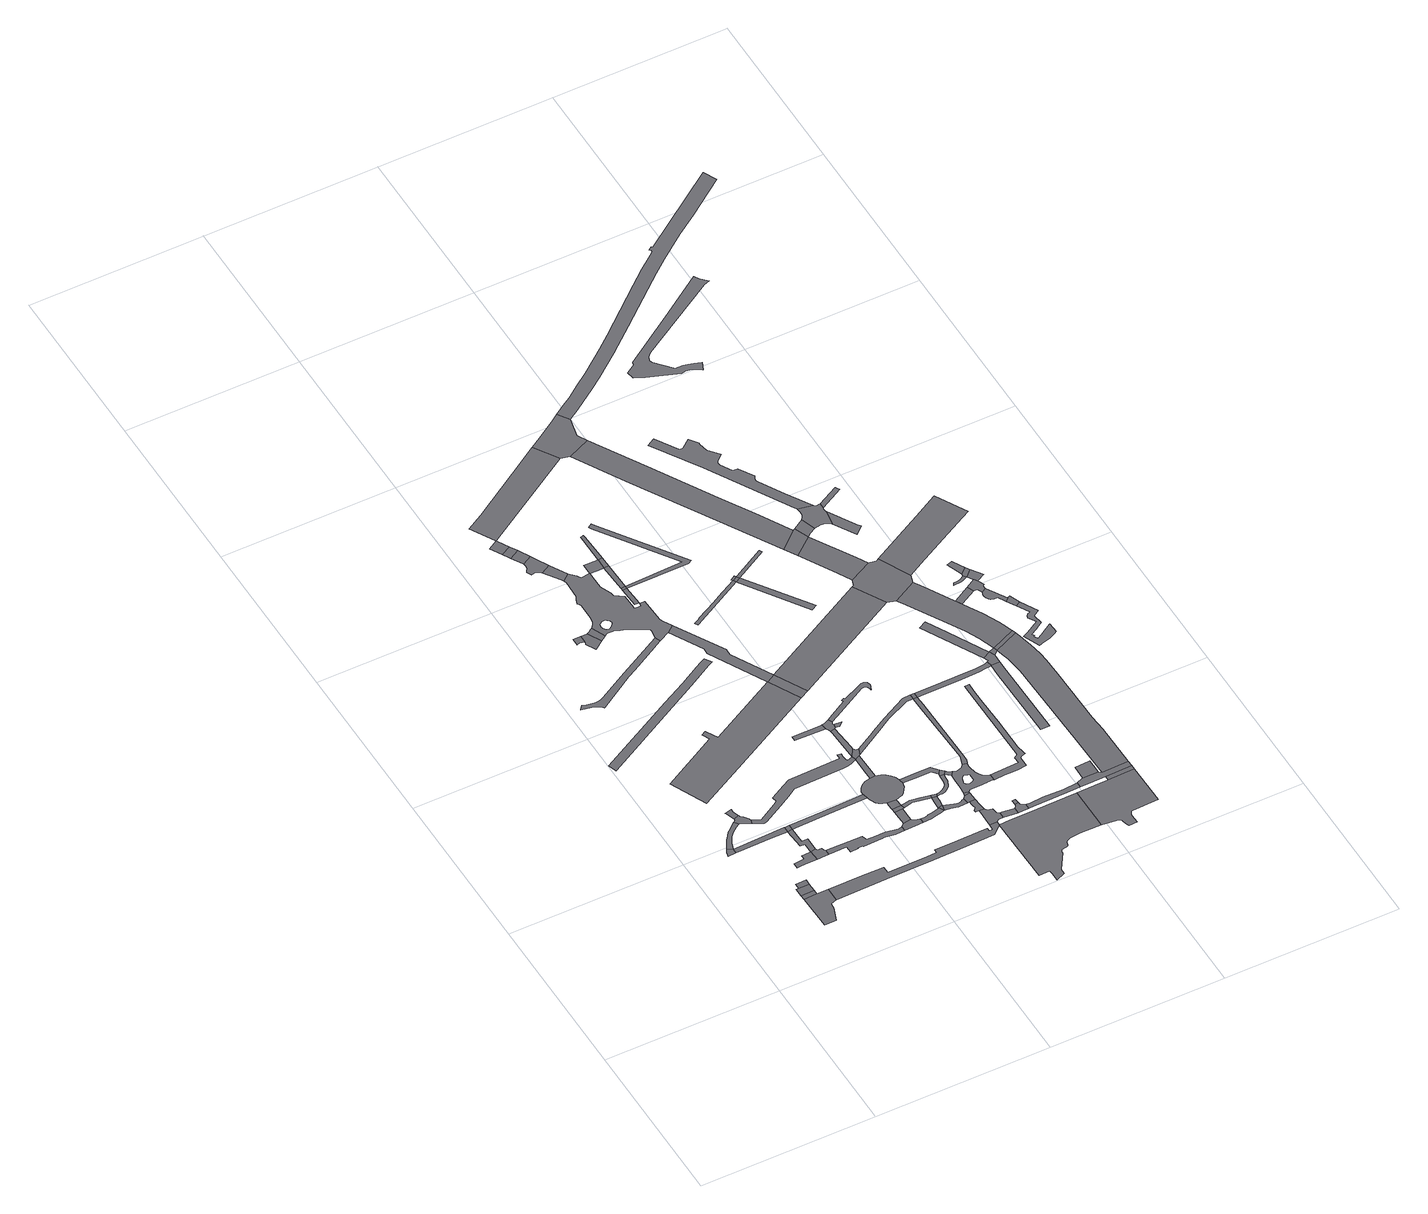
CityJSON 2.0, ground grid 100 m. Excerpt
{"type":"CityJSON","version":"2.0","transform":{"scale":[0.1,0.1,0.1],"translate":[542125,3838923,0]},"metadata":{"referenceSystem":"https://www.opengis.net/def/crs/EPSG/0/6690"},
"CityObjects":{
"road1":{"type":"Road","geometry":[{"type":"MultiSurface","lod":"1","boundaries":[[[0,1,2,3,4]]]}]},
"road2":{"type":"Road","geometry":[{"type":"MultiSurface","lod":"1","boundaries":[[[5,6,7,8,9,10,11,12]]]}]},
"road3":{"type":"Road","attributes":{"RoadStructureAttribute.sectionType":"1"},"geometry":[{"type":"MultiSurface","lod":"1","boundaries":[[[13,14,6,5]]]}]},
"road4":{"type":"Road","geometry":[{"type":"MultiSurface","lod":"1","boundaries":[[[15,16,14,13,17]]]}]},
"road5":{"type":"Road","attributes":{"RoadStructureAttribute.sectionType":"1"},"geometry":[{"type":"MultiSurface","lod":"1","boundaries":[[[18,19,20,21,22,23,0,4,24,25,26,27,28,29]]]}]},
"road6":{"type":"Road","geometry":[{"type":"MultiSurface","lod":"1","boundaries":[[[30,31,15,17]]]}]},
"road7":{"type":"Road","attributes":{"RoadStructureAttribute.sectionType":"1"},"geometry":[{"type":"MultiSurface","lod":"1","boundaries":[[[32,4,3,33,34]]]}]},
"road8":{"type":"Road","geometry":[{"type":"MultiSurface","lod":"1","boundaries":[[[35,36,37,38,39,40,41]]]}]},
"road9":{"type":"Road","geometry":[{"type":"MultiSurface","lod":"1","boundaries":[[[42,43,44,41,40,45,18,29,46,47]]]}]},
"road10":{"type":"Road","geometry":[{"type":"MultiSurface","lod":"1","boundaries":[[[48,49,50,51,52,53,54,55,56]]]}]},
"road11":{"type":"Road","attributes":{"RoadStructureAttribute.sectionType":"1"},"geometry":[{"type":"MultiSurface","lod":"1","boundaries":[[[57,58,59,60,34,61,62,48,63]]]}]},
"road12":{"type":"Road","geometry":[{"type":"MultiSurface","lod":"1","boundaries":[[[64,65,66,63,48,56,67,68]]]}]},
"road13":{"type":"Road","geometry":[{"type":"MultiSurface","lod":"1","boundaries":[[[69,70,32,34,60]]]}]},
"road14":{"type":"Road","attributes":{"RoadStructureAttribute.sectionType":"1"},"geometry":[{"type":"MultiSurface","lod":"1","boundaries":[[[71,72,73,74,75,76,77,78,79,80,81]]]}]},
"road15":{"type":"Road","geometry":[{"type":"MultiSurface","lod":"1","boundaries":[[[82,83,84,85,86,87,88,89,90,91,92,93,94,95,96,97,98,99,100,101,102,103,104]]]}]},
"road16":{"type":"Road","geometry":[{"type":"MultiSurface","lod":"1","boundaries":[[[105,106,107,108,109,110,111,112]]]}]},
"road17":{"type":"Road","attributes":{"RoadStructureAttribute.sectionType":"1"},"geometry":[{"type":"MultiSurface","lod":"1","boundaries":[[[113,114,115,116,117,118,119,68,67,120,121,122,123,124,125,126,127,128,129,130,131,132]]]}]},
"road18":{"type":"Road","attributes":{"RoadStructureAttribute.sectionType":"1"},"geometry":[{"type":"MultiSurface","lod":"1","boundaries":[[[133,134,135,69,60,136,137,138]]]}]},
"road19":{"type":"Road","geometry":[{"type":"MultiSurface","lod":"1","boundaries":[[[139,140,112,111,141,142,143,144]]]}]},
"road20":{"type":"Road","attributes":{"RoadStructureAttribute.sectionType":"1"},"geometry":[{"type":"MultiSurface","lod":"1","boundaries":[[[145,146,147,148,149,150,151,152,153,154,155,156,157,158,47,46,159,160,161,162,163,164,165,166,167,168,169]]]}]},
"road21":{"type":"Road","attributes":{"RoadStructureAttribute.sectionType":"1"},"geometry":[{"type":"MultiSurface","lod":"1","boundaries":[[[170,171,172,173,174,175,176,177,178,179]]]}]},
"road22":{"type":"Road","geometry":[{"type":"MultiSurface","lod":"1","boundaries":[[[180,181,182,139,144,183,184]]]}]},
"road23":{"type":"Road","attributes":{"RoadStructureAttribute.sectionType":"1"},"geometry":[{"type":"MultiSurface","lod":"1","boundaries":[[[185,186,187,188,189,190,191,192,193,194,195,12,11,196,197,198,199,200,201,202,203]]]}]},
"road24":{"type":"Road","attributes":{"RoadStructureAttribute.sectionType":"1"},"geometry":[{"type":"MultiSurface","lod":"1","boundaries":[[[204,205,206,207]]]}]},
"road25":{"type":"Road","geometry":[{"type":"MultiSurface","lod":"1","boundaries":[[[207,206,208,209]]]}]},
"road26":{"type":"Road","attributes":{"RoadStructureAttribute.sectionType":"1"},"geometry":[{"type":"MultiSurface","lod":"1","boundaries":[[[209,208,210,211]]]}]},
"road27":{"type":"Road","geometry":[{"type":"MultiSurface","lod":"1","boundaries":[[[212,211,210,213,214,215,216,217,218,219,220,221,222,223]]]}]},
"road28":{"type":"Road","attributes":{"RoadStructureAttribute.sectionType":"1"},"geometry":[{"type":"MultiSurface","lod":"1","boundaries":[[[223,222,224,225,226]]]}]},
"road29":{"type":"Road","geometry":[{"type":"MultiSurface","lod":"1","boundaries":[[[227,228,229,132,131,230,231,232]]]}]},
"road30":{"type":"Road","attributes":{"RoadStructureAttribute.sectionType":"1"},"geometry":[{"type":"MultiSurface","lod":"1","boundaries":[[[233,234,235,236,229,228]]]}]},
"road31":{"type":"Road","geometry":[{"type":"MultiSurface","lod":"1","boundaries":[[[237,238,235,234,239]]]}]},
"road32":{"type":"Road","attributes":{"RoadStructureAttribute.sectionType":"1"},"geometry":[{"type":"MultiSurface","lod":"1","boundaries":[[[240,241,238,237,242,243]]]}]},
"road33":{"type":"Road","geometry":[{"type":"MultiSurface","lod":"1","boundaries":[[[244,245,246,247,248,249,250,251,252,253,226,225,254,255,256,257,258,259,260,261,262,263,264,265,266,180,184,267,268,269,270,271,272,273,274,275,276,82,104,277,278,279,280,281,282,283,284,285],[286,287,288,289,290,291,292,293,294,295,296,297,298,299,300,301,302]]]}]},
"road34":{"type":"Road","geometry":[{"type":"MultiSurface","lod":"1","boundaries":[[[303,304,305,306,307,308,309,310,311,312,313,133,138,314,315,316,317,240,243,318,319,320,321,322,323,324]]]}]},
"road35":{"type":"Road","geometry":[{"type":"MultiSurface","lod":"1","boundaries":[[[325,326,327,328,329]]]}]},
"road36":{"type":"Road","attributes":{"RoadStructureAttribute.sectionType":"1"},"geometry":[{"type":"MultiSurface","lod":"1","boundaries":[[[330,331,168,332,308,307]]]}]},
"road37":{"type":"Road","attributes":{"RoadStructureAttribute.sectionType":"1"},"geometry":[{"type":"MultiSurface","lod":"1","boundaries":[[[333,334,335,336,337,338,232,231,339,340,341,342,343]]]}]},
"road38":{"type":"Road","geometry":[{"type":"MultiSurface","lod":"1","boundaries":[[[344,345,237,239,346,347,348,349,350]]]}]},
"road39":{"type":"Road","geometry":[{"type":"MultiSurface","lod":"1","boundaries":[[[351,352,353,354]]]}]},
"road40":{"type":"Road","geometry":[{"type":"MultiSurface","lod":"1","boundaries":[[[355,356,169,168,331,357,358]]]}]},
"road41":{"type":"Road","geometry":[{"type":"MultiSurface","lod":"1","boundaries":[[[359,360,354,353]]]}]},
"road42":{"type":"Road","geometry":[{"type":"MultiSurface","lod":"1","boundaries":[[[361,362,250,363,364]]]}]},
"road43":{"type":"Road","geometry":[{"type":"MultiSurface","lod":"1","boundaries":[[[365,366,367,368,369,169,356]]]}]},
"road44":{"type":"Road","attributes":{"RoadStructureAttribute.sectionType":"1"},"geometry":[{"type":"MultiSurface","lod":"1","boundaries":[[[370,371,278,277,372,373,170,374]]]}]},
"road45":{"type":"Road","geometry":[{"type":"MultiSurface","lod":"1","boundaries":[[[375,364,360,359]]]}]},
"road46":{"type":"Road","geometry":[{"type":"MultiSurface","lod":"1","boundaries":[[[376,377,333,343]]]}]},
"road47":{"type":"Road","geometry":[{"type":"MultiSurface","lod":"1","boundaries":[[[378,379,380,381,329,328,382,367,366,383,384,385,386]]]}]},
"road48":{"type":"Road","geometry":[{"type":"MultiSurface","lod":"1","boundaries":[[[349,387,377,376,388,389]]]}]},
"road49":{"type":"Road","geometry":[{"type":"MultiSurface","lod":"1","boundaries":[[[390,361,364,375]]]}]},
"road50":{"type":"Road","geometry":[{"type":"MultiSurface","lod":"1","boundaries":[[[350,349,389,391]]]}]},
"road51":{"type":"Road","geometry":[{"type":"MultiSurface","lod":"1","boundaries":[[[392,393,394,384,383]]]}]},
"road52":{"type":"Road","attributes":{"RoadStructureAttribute.sectionType":"1"},"geometry":[{"type":"MultiSurface","lod":"1","boundaries":[[[395,396,397,398,204,399,400,401]]]}]},
"road53":{"type":"Road","attributes":{"RoadStructureAttribute.sectionType":"1"},"geometry":[{"type":"MultiSurface","lod":"1","boundaries":[[[402,403,404,405,406,376,343,407,408,409,410,411,412]]]}]},
"road54":{"type":"Road","geometry":[{"type":"MultiSurface","lod":"1","boundaries":[[[374,170,179,413]]]}]},
"road55":{"type":"Road","geometry":[{"type":"MultiSurface","lod":"1","boundaries":[[[414,415,416,417,361,390]]]}]},
"road56":{"type":"Road","attributes":{"RoadStructureAttribute.sectionType":"1"},"geometry":[{"type":"MultiSurface","lod":"1","boundaries":[[[418,419,324,323,420,421,422,423]]]}]},
"road57":{"type":"Road","geometry":[{"type":"MultiSurface","lod":"1","boundaries":[[[424,425,426,427,428,429,430,431,391,389,432,433,434,435,436,437,438,439,440,441]]]}]},
"road58":{"type":"Road","attributes":{"RoadStructureAttribute.sectionType":"1"},"geometry":[{"type":"MultiSurface","lod":"1","boundaries":[[[442,443,444,445,446,447,448,449,450,451,452,453]]]}]},
"road59":{"type":"Road","geometry":[{"type":"MultiSurface","lod":"1","boundaries":[[[452,203,202,454,455,456,457,458,459,460,453]]]}]},
"road60":{"type":"Road","geometry":[{"type":"MultiSurface","lod":"1","boundaries":[[[461,462,412,411,444,443]]]}]},
"road61":{"type":"Road","geometry":[{"type":"MultiSurface","lod":"1","boundaries":[[[463,462,461,464]]]}]},
"road62":{"type":"Road","geometry":[{"type":"MultiSurface","lod":"1","boundaries":[[[423,422,424,441,465]]]}]},
"road63":{"type":"Road","geometry":[{"type":"MultiSurface","lod":"1","boundaries":[[[466,465,441,467,468]]]}]},
"road64":{"type":"Road","geometry":[{"type":"MultiSurface","lod":"1","boundaries":[[[469,470,471,472,473,474,475,476,477,478,479,480,481,482,483,484,378,386]]]}]},
"road65":{"type":"Road","attributes":{"RoadStructureAttribute.sectionType":"1"},"geometry":[{"type":"MultiSurface","lod":"1","boundaries":[[[485,486,487,457,456,488,489,490]]]}]},
"road66":{"type":"Road","attributes":{"RoadStructureAttribute.sectionType":"1"},"geometry":[{"type":"MultiSurface","lod":"1","boundaries":[[[491,492,493,494,358,357,495,496,497,498,499,500]]]}]},
"road67":{"type":"Road","attributes":{"RoadStructureAttribute.sectionType":"1"},"geometry":[{"type":"MultiSurface","lod":"1","boundaries":[[[501,502,503,504,505,506,507,508,509,510,511]]]}]},
"road68":{"type":"Road","geometry":[{"type":"MultiSurface","lod":"1","boundaries":[[[512,513,514,515,516,517,518,359,353]]]}]},
"road69":{"type":"Road","geometry":[{"type":"MultiSurface","lod":"1","boundaries":[[[519,520,521,522,523,524,525,526,468,467,527,528,463,464,529,530,531,532,533,534,535,536,537,538],[539,540,541,542,543,544,545,546,547,548,549,550,551,552,553]]]}]},
"road70":{"type":"Road","geometry":[{"type":"MultiSurface","lod":"1","boundaries":[[[554,555,556,201,557,558,559,560,561,562,563,564,565,566,567,568,569,570,571,572,573,574,575,576,577,578,579]]]}]},
"road71":{"type":"Road","geometry":[{"type":"MultiSurface","lod":"1","boundaries":[[[580,581,582,583,584,585,490,489,586,587,588]]]}]},
"road72":{"type":"Road","geometry":[{"type":"MultiSurface","lod":"1","boundaries":[[[589,590,583,582]]]}]},
"road73":{"type":"Road","attributes":{"RoadStructureAttribute.sectionType":"1"},"geometry":[{"type":"MultiSurface","lod":"1","boundaries":[[[591,592,593,594,499,595,596,522,521]]]}]},
"road74":{"type":"Road","geometry":[{"type":"MultiSurface","lod":"1","boundaries":[[[597,598,501,599]]]}]},
"road75":{"type":"Road","geometry":[{"type":"MultiSurface","lod":"1","boundaries":[[[599,501,511,600]]]}]},
"road76":{"type":"Road","attributes":{"RoadStructureAttribute.sectionType":"1"},"geometry":[{"type":"MultiSurface","lod":"1","boundaries":[[[601,374,413,602]]]}]},
"road77":{"type":"Road","attributes":{"RoadStructureAttribute.sectionType":"1"},"geometry":[{"type":"MultiSurface","lod":"1","boundaries":[[[603,604,605,606,588,587,607,608,609,610]]]}]},
"road78":{"type":"Road","geometry":[{"type":"MultiSurface","lod":"1","boundaries":[[[500,499,594,611]]]}]},
"road79":{"type":"Road","geometry":[{"type":"MultiSurface","lod":"1","boundaries":[[[612,613,614,395,401,615,616,617,618]]]}]},
"road80":{"type":"Road","attributes":{"RoadStructureAttribute.sectionType":"1"},"geometry":[{"type":"MultiSurface","lod":"1","boundaries":[[[619,620,600,511]]]}]},
"road81":{"type":"Road","geometry":[{"type":"MultiSurface","lod":"1","boundaries":[[[621,622,623,624,625,626,627,628,629,630,631,632,633,634,635,636,637,638,639,640,641,534,533]]]}]},
"road82":{"type":"Road","attributes":{"RoadStructureAttribute.sectionType":"1"},"geometry":[{"type":"MultiSurface","lod":"1","boundaries":[[[642,643,644,599,600]]]}]},
"road83":{"type":"Road","attributes":{"RoadStructureAttribute.sectionType":"1"},"geometry":[{"type":"MultiSurface","lod":"1","boundaries":[[[645,646,647,616,615,648,649,650,651]]]}]},
"road84":{"type":"Road","geometry":[{"type":"MultiSurface","lod":"1","boundaries":[[[652,653,654,554,579,655,656,657,658,659,660,661,662,663,664,665,666,667]]]}]},
"road85":{"type":"Road","attributes":{"RoadStructureAttribute.sectionType":"1"},"geometry":[{"type":"MultiSurface","lod":"1","boundaries":[[[668,669,670,671,672,611,594,673,674,675,676,677,678]]]}]},
"road86":{"type":"Road","geometry":[{"type":"MultiSurface","lod":"1","boundaries":[[[679,680,681,682,683,684]]]}]},
"road87":{"type":"Road","attributes":{"RoadStructureAttribute.sectionType":"1"},"geometry":[{"type":"MultiSurface","lod":"1","boundaries":[[[683,603,610,685,686,687,688,689,690,691,684]]]}]},
"road88":{"type":"Road","geometry":[{"type":"MultiSurface","lod":"1","boundaries":[[[688,687,653,652]]]}]},
"road89":{"type":"Road","geometry":[{"type":"MultiSurface","lod":"1","boundaries":[[[692,651,650,693,694]]]}]},
"road90":{"type":"Road","attributes":{"RoadStructureAttribute.sectionType":"1"},"geometry":[{"type":"MultiSurface","lod":"1","boundaries":[[[678,695,696,697,698,699]]]}]},
"road91":{"type":"Road","attributes":{"RoadStructureAttribute.sectionType":"1"},"geometry":[{"type":"MultiSurface","lod":"1","boundaries":[[[700,694,693,701,702,703]]]}]},
"road92":{"type":"Road","attributes":{"RoadStructureAttribute.sectionType":"1"},"geometry":[{"type":"MultiSurface","lod":"1","boundaries":[[[704,705,706,707,708,709,710]]]}]},
"road93":{"type":"Road","attributes":{"RoadStructureAttribute.sectionType":"1"},"geometry":[{"type":"MultiSurface","lod":"1","boundaries":[[[711,712,692,694,713,714]]]}]},
"road94":{"type":"Road","geometry":[{"type":"MultiSurface","lod":"1","boundaries":[[[715,703,702,716,601,602,717,718,719,720]]]}]},
"road95":{"type":"Road","attributes":{"RoadStructureAttribute.sectionType":"1"},"geometry":[{"type":"MultiSurface","lod":"1","boundaries":[[[721,722,723,724,725,726,727,728,729,730,731,732,733,734,735,736,737,738,739,740,741,742,743,744,745,746,747,748,749,750,751,752,753,754]]]}]},
"road96":{"type":"Road","geometry":[{"type":"MultiSurface","lod":"1","boundaries":[[[710,709,755,756,668,678,699,757]]]}]},
"road97":{"type":"Road","attributes":{"RoadStructureAttribute.sectionType":"1"},"geometry":[{"type":"MultiSurface","lod":"1","boundaries":[[[758,759,760,761,762,763,764,765,766,767,768,769,770,771,772,773,774,775,776,690,689]]]}]},
"road98":{"type":"Road","attributes":{"RoadStructureAttribute.sectionType":"1"},"geometry":[{"type":"MultiSurface","lod":"1","boundaries":[[[777,710,757,769]]]}]},
"road99":{"type":"Road","attributes":{"RoadStructureAttribute.sectionType":"1"},"geometry":[{"type":"MultiSurface","lod":"1","boundaries":[[[778,779,780,781,782,718,717,783,784,785,786,787,788,777,789]]]}]},
"road100":{"type":"Road","geometry":[{"type":"MultiSurface","lod":"1","boundaries":[[[753,790,791,792,793,794,711,714,795,796,797,798,799,800,801,802,803,804,805,806,807,808,809,810,811,812,754]]]}]},
"road101":{"type":"Road","geometry":[{"type":"MultiSurface","lod":"1","boundaries":[[[789,777,769,768]]]}]},
"road102":{"type":"Road","geometry":[{"type":"MultiSurface","lod":"1","boundaries":[[[813,814,815,816,803,802]]]}]},
"road103":{"type":"Road","geometry":[{"type":"MultiSurface","lod":"1","boundaries":[[[817,818,819,820]]]}]},
"road104":{"type":"Road","geometry":[{"type":"MultiSurface","lod":"1","boundaries":[[[821,822,808,807]]]}]},
"road105":{"type":"Road","geometry":[{"type":"MultiSurface","lod":"1","boundaries":[[[823,824,825,826,827,828,829,830,831,832]]]}]},
"road106":{"type":"Road","geometry":[{"type":"MultiSurface","lod":"1","boundaries":[[[833,817,820,834,835,836,837,838,839,840]]]}]},
"road107":{"type":"Road","geometry":[{"type":"MultiSurface","lod":"1","boundaries":[[[841,842,843,844,845,846,847,848,849,850,851,852,853,854,855,856,857,858,859,860,861,862,863,864,865,866,867]]]}]},
"road108":{"type":"Road","geometry":[{"type":"MultiSurface","lod":"1","boundaries":[[[836,835,868,869,870,871,872,873,874,875,876,877]]]}]},
"road109":{"type":"Road","geometry":[{"type":"MultiSurface","lod":"1","boundaries":[[[878,879,880,881,882]]]}]},
"road110":{"type":"Road","geometry":[{"type":"MultiSurface","lod":"1","boundaries":[[[882,881,823,832,883]]]}]},
"road111":{"type":"Road","geometry":[{"type":"MultiSurface","lod":"1","boundaries":[[[884,883,832,833,840]]]}]},
"road112":{"type":"Road","geometry":[{"type":"MultiSurface","lod":"1","boundaries":[[[885,877,876,867,866]]]}]},
"road113":{"type":"Road","attributes":{"RoadStructureAttribute.sectionType":"1"},"geometry":[{"type":"MultiSurface","lod":"1","boundaries":[[[886,887,720,719,888,889,890,891]]]}]},
"road114":{"type":"Road","geometry":[{"type":"MultiSurface","lod":"1","boundaries":[[[892,893,894,895,896,897,898,899,900,901,902,903,904,905,906,907,908,909,910,911,912,913,914,915,916,917]]]}]},
"road115":{"type":"Road","attributes":{"RoadStructureAttribute.sectionType":"1"},"geometry":[{"type":"MultiSurface","lod":"1","boundaries":[[[918,919,920,921,922,923,924,925,926,927,928,929,930,931,932,933,934,612,618,935,936,937,938,939,940,941,942,943,944,945,946,947,948]]]}]}
},
"vertices":[
[243,991,0],[233,973,0],[226,946,0],[271,947,0],[271,976,0],
[490,500,0],[416,498,0],[420,292,0],[488,293,0],[517,376,0],[519,406,0],[554,416,0],[554,500,0],
[490,528,0],[415,526,0],
[430,578,0],[414,577,0],[490,578,0],
[364,1137,0],[334,1112,0],[330,1108,0],[307,1091,0],[292,1071,0],[275,1048,0],[288,1019,0],[307,1056,0],[330,1079,0],[352,1097,0],[355,1099,0],[384,1117,0],
[490,611,0],[429,610,0],
[570,984,0],[488,951,0],[571,951,0],
[397,1199,0],[396,1202,0],[398,1225,0],[358,1214,0],[359,1212,0],[379,1160,0],[408,1171,0],
[444,1123,0],[424,1150,0],[414,1155,0],[379,1147,0],[440,1087,0],[449,1113,0],
[605,772,0],[550,768,0],[551,744,0],[491,738,0],[491,723,0],[491,708,0],[508,708,0],[536,709,0],[607,711,0],
[635,807,0],[634,857,0],[599,859,0],[598,954,0],[577,834,0],[605,832,0],[635,780,0],
[668,752,0],[665,767,0],[640,767,0],[676,713,0],[675,743,0],
[598,985,0],[581,984,0],
[481,1990,0],[636,2076,0],[780,2156,0],[808,2171,0],[783,2209,0],[756,2194,0],[724,2175,0],[606,2111,0],[467,2036,0],[4,1786,0],[22,1737,0],
[639,2454,0],[605,2435,0],[418,2333,0],[384,2314,0],[209,2217,0],[192,2208,0],[175,2205,0],[162,2204,0],[145,2205,0],[114,2211,0],[87,2219,0],[68,2194,0],[140,2181,0],[154,2171,0],[167,2164,0],[171,2162,0],[181,2150,0],[390,2279,0],[394,2281,0],[440,2307,0],[602,2396,0],[622,2408,0],[650,2423,0],
[287,2644,0],[273,2645,0],[272,2602,0],[291,2606,0],[299,2605,0],[303,2604,0],[314,2599,0],[315,2643,0],
[1068,701,0],[1036,704,0],[1001,711,0],[973,713,0],[946,713,0],[891,712,0],[883,742,0],[778,716,0],[779,675,0],[824,677,0],[824,682,0],[856,682,0],[856,677,0],[936,680,0],[965,680,0],[976,681,0],[994,681,0],[1036,674,0],[1089,675,0],[1088,704,0],
[1028,996,0],[1008,995,0],[796,990,0],[639,955,0],[811,959,0],[1033,964,0],
[353,2645,0],[332,2642,0],[315,2591,0],[312,2582,0],[341,2525,0],[394,2565,0],
[1075,1241,0],[1068,1251,0],[1065,1276,0],[1067,1296,0],[1045,1299,0],[1045,1271,0],[750,1266,0],[705,1241,0],[618,1193,0],[619,1187,0],[624,1167,0],[616,1157,0],[581,1137,0],[495,1088,0],[495,1058,0],[510,1061,0],[623,1123,0],[694,1163,0],[722,1182,0],[743,1196,0],[1028,1203,0],[1058,1206,0],[1081,1214,0],[1111,1227,0],[1105,1252,0],
[984,1913,0],[581,1695,0],[544,1761,0],[518,1748,0],[538,1706,0],[215,1528,0],[308,1319,0],[528,1437,0],[942,1661,0],[1080,1736,0],
[390,2665,0],[379,2659,0],[369,2652,0],[405,2573,0],[426,2588,0],
[1479,469,0],[1459,469,0],[1460,489,0],[1410,488,0],[1292,487,0],[1156,486,0],[1156,463,0],[1097,462,0],[872,460,0],[872,501,0],[754,501,0],[848,422,0],[1119,427,0],[1305,430,0],[1410,432,0],[1471,433,0],[1523,483,0],[1524,505,0],[1483,505,0],
[265,3432,0],[211,3398,0],[246,3334,0],[302,3364,0],
[271,3290,0],[326,3320,0],
[308,3224,0],[362,3253,0],
[376,3227,0],[311,3210,0],[309,3195,0],[304,3181,0],[303,3180,0],[294,3165,0],[308,3138,0],[326,3141,0],[336,3141,0],[347,3137,0],[359,3125,0],[414,3155,0],
[421,3034,0],[428,3023,0],[469,3055,0],
[1171,715,0],[1153,730,0],[1108,722,0],[1151,677,0],[1197,679,0],[1196,708,0],
[1152,784,0],[1152,812,0],[1106,811,0],[1106,794,0],
[1157,837,0],[1105,836,0],[1163,815,0],
[1104,887,0],[1104,872,0],[1154,878,0],[1154,882,0],
[646,2694,0],[643,2781,0],[595,2815,0],[595,2837,0],[567,2899,0],[567,2919,0],[566,3005,0],[515,3000,0],[502,3021,0],[475,3048,0],[430,3017,0],[433,3003,0],[431,2900,0],[426,2888,0],[419,2878,0],[410,2850,0],[416,2843,0],[422,2832,0],[421,2731,0],[418,2713,0],[416,2699,0],[407,2686,0],[400,2677,0],[437,2595,0],[442,2597,0],[449,2598,0],[466,2598,0],[488,2597,0],[499,2590,0],[510,2586,0],[525,2580,0],[645,2519,0],[646,2501,0],[714,2458,0],[755,2491,0],[726,2543,0],[721,2561,0],[715,2701,0],[685,2701,0],[685,2685,0],[662,2685,0],[646,2684,0],[498,2660,0],[498,2658,0],[498,2647,0],[493,2640,0],[486,2633,0],[482,2630,0],[466,2620,0],[454,2624,0],[451,2625,0],[441,2637,0],[438,2650,0],[443,2669,0],[446,2672,0],[457,2683,0],[474,2683,0],[484,2680,0],[496,2668,0],
[1228,1023,0],[1212,1043,0],[1192,1060,0],[1172,1072,0],[1142,1080,0],[1112,1079,0],[1080,1071,0],[1062,1061,0],[1047,1049,0],[1038,1034,0],[1028,1016,0],[1043,939,0],[1054,916,0],[1066,904,0],[1084,894,0],[1176,890,0],[1194,895,0],[1209,910,0],[1221,926,0],[1233,943,0],[1241,971,0],[1235,996,0],
[1068,1519,0],[910,1520,0],[908,1490,0],[1083,1486,0],[1079,1520,0],
[1140,1140,0],[1138,1240,0],[1111,1136,0],
[1315,729,0],[1293,724,0],[1268,718,0],[1243,714,0],[1241,713,0],[1221,708,0],[1218,680,0],[1250,683,0],[1281,689,0],[1313,696,0],[1331,704,0],
[1272,837,0],[1212,848,0],[1215,828,0],[1252,821,0],[1262,819,0],[1317,811,0],[1319,828,0],
[660,2707,0],[685,2705,0],[680,2825,0],[656,2823,0],
[1145,1287,0],[1135,1299,0],[1145,1247,0],[1160,1285,0],
[680,2842,0],[655,2837,0],
[650,3070,0],[568,3068,0],[616,3005,0],[647,3005,0],
[1135,1319,0],[1123,1464,0],[1096,1459,0],[1098,1444,0],[1101,1399,0],
[910,2174,0],[911,2212,0],[817,2269,0],[814,2234,0],[1035,1941,0],
[675,3005,0],
[1340,739,0],[1313,734,0],
[1123,1536,0],[1110,1529,0],[1101,1526,0],[1090,1521,0],[1093,1474,0],[1128,1472,0],[1133,1494,0],[1128,1502,0],[1135,1514,0],
[1315,768,0],[1342,767,0],[1345,807,0],
[673,3071,0],
[1352,822,0],
[1150,1468,0],[1153,1467,0],[1175,1490,0],
[738,3914,0],[560,3800,0],[284,3624,0],[187,3569,0],[308,3458,0],[793,3760,0],[824,3780,0],
[1441,720,0],[1436,718,0],[1416,712,0],[1411,713,0],[1396,717,0],[1366,699,0],[1391,692,0],[1406,690,0],[1411,690,0],[1458,692,0],[1455,725,0],
[1131,1764,0],
[667,3237,0],[667,3255,0],[649,3249,0],[649,3225,0],
[1413,1000,0],[1339,998,0],[1330,970,0],[1403,970,0],[1428,940,0],[1446,963,0],
[1427,925,0],[1424,877,0],[1420,867,0],[1417,857,0],[1404,842,0],[1384,830,0],[1370,824,0],[1366,824,0],[1372,809,0],[1377,810,0],[1392,812,0],[1410,820,0],[1427,837,0],[1437,855,0],[1439,862,0],[1444,875,0],[1446,908,0],[1451,923,0],
[1506,656,0],[1504,696,0],[1471,693,0],[1471,678,0],[1472,670,0],[1474,661,0],[1476,646,0],[1466,633,0],[1461,629,0],[1462,617,0],[1483,617,0],[1512,616,0],
[1537,517,0],[1561,518,0],[1567,517,0],[1565,554,0],[1553,559,0],[1548,593,0],[1523,601,0],
[1501,746,0],[1470,743,0],
[1475,763,0],[1500,758,0],
[1465,942,0],
[1476,930,0],[1481,898,0],[1496,921,0],
[1171,1534,0],[1376,1647,0],[1394,1649,0],[1404,1642,0],[1412,1627,0],[1414,1615,0],[1429,1652,0],[1421,1670,0],[1406,1677,0],[1391,1677,0],[1371,1669,0],[1269,1621,0],[1264,1628,0],[1247,1621,0],[1254,1611,0],[1157,1556,0],
[1628,545,0],[1609,550,0],[1581,553,0],[1592,514,0],[1647,509,0],[1647,546,0],
[1524,1488,0],[1379,1412,0],[1283,1356,0],[1257,1341,0],[1273,1323,0],[1295,1336,0],[1394,1395,0],[1532,1458,0],[1568,1459,0],[1568,1489,0],
[1173,2616,0],[1093,2573,0],[1053,2551,0],[1038,2543,0],[968,2505,0],[952,2497,0],[903,2470,0],[888,2462,0],[862,2448,0],[871,2430,0],[1184,2601,0],
[1036,2828,0],[1057,2840,0],[751,3288,0],[740,3303,0],[717,3288,0],[727,3274,0],[1011,2852,0],
[1586,904,0],[1584,917,0],[1589,933,0],[1563,941,0],[1551,924,0],[1531,916,0],[1514,913,0],[1503,918,0],[1479,852,0],[1477,803,0],[1515,768,0],[1566,769,0],[1612,769,0],[1612,772,0],[1652,772,0],[1652,810,0],[1635,815,0],[1619,824,0],[1604,842,0],[1594,864,0],[1562,827,0],[1562,821,0],[1555,814,0],[1548,811,0],[1532,806,0],[1517,811,0],[1511,821,0],[1509,823,0],[1515,842,0],[1517,848,0],[1522,858,0],[1526,862,0],[1534,869,0],[1555,861,0],[1562,859,0],
[1970,489,0],[1684,485,0],[1588,484,0],[1531,77,0],[1590,77,0],[1594,58,0],[1594,5,0],[1647,29,0],[1645,59,0],[1707,156,0],[1709,166,0],[1713,175,0],[1719,180,0],[1734,181,0],[1745,183,0],[1754,187,0],[1758,195,0],[1761,207,0],[1761,209,0],[1768,219,0],[1780,226,0],[1791,230,0],[1793,230,0],[1810,233,0],[1852,236,0],[1973,236,0],
[1695,548,0],[1684,557,0],[1682,571,0],[1663,568,0],[1659,554,0],[1656,553,0],[1674,510,0],[1708,510,0],[1708,541,0],
[1679,597,0],[1662,597,0],
[1597,956,0],[1598,973,0],[1592,1400,0],[1591,1459,0],[1570,1376,0],[1580,993,0],
[1194,2640,0],[1167,2625,0],[1200,2631,0],
[1211,2616,0],
[1675,2288,0],[1775,2112,0],
[2007,549,0],[1926,543,0],[1810,545,0],[1735,540,0],[1735,511,0],[1847,514,0],[1965,516,0],[2008,517,0],
[1591,1489,0],
[956,4055,0],[917,4029,0],[786,3945,0],[873,3768,0],[1004,3825,0],[974,3881,0],[998,3992,0],
[1424,2246,0],[1455,2263,0],
[1652,769,0],[1715,772,0],[1760,773,0],[1795,774,0],[1842,779,0],[1842,839,0],[1849,847,0],[1877,854,0],[1877,857,0],[1874,872,0],[1866,912,0],[1866,1117,0],[1864,1159,0],[1862,1290,0],[1862,1362,0],[1862,1412,0],[1836,1411,0],[1837,1255,0],[1839,869,0],[1817,854,0],[1819,816,0],
[1399,2721,0],[1389,2738,0],[1207,2635,0],
[1505,2955,0],[1384,3162,0],[1178,3521,0],[1037,3479,0],[1314,3004,0],[1501,2683,0],[1607,2777,0],
[2305,495,0],[2154,491,0],[2110,491,0],[2065,222,0],[2075,216,0],[2080,209,0],[2082,199,0],[2084,188,0],[2088,175,0],[2092,164,0],[2140,165,0],[2139,220,0],[2142,234,0],[2149,244,0],[2159,249,0],[2309,253,0],
[2016,1505,0],[2002,1500,0],[1946,1492,0],[1826,1491,0],[1672,1490,0],[1645,1459,0],[1826,1461,0],[1948,1463,0],[1989,1468,0],[2009,1471,0],[2023,1476,0],
[2136,619,0],[2135,652,0],[2057,648,0],[2049,648,0],[2048,565,0],[2137,565,0],
[2085,518,0],[2135,519,0],[2153,520,0],[2305,523,0],[2304,557,0],[2153,554,0],[2147,555,0],
[1617,2783,0],[1542,2612,0],[1650,2703,0],
[2022,1407,0],[2027,963,0],[2077,964,0],[2072,1407,0],[2073,1475,0],
[1792,2459,0],[1661,2406,0],[1699,2334,0],[1827,2399,0],
[2058,1564,0],[1940,1787,0],[1880,1900,0],[1836,1876,0],[1904,1748,0],[2015,1538,0],[2059,1561,0],
[1679,2821,0],[1665,2811,0],[1672,2718,0],[1709,2738,0],
[1869,2388,0],[1687,2295,0],[1823,2099,0],[1958,2172,0],[1971,2219,0],[1884,2397,0],
[1691,3026,0],[1612,3163,0],[1609,3171,0],[1609,3178,0],[1611,3188,0],[1619,3204,0],[1567,3286,0],[1550,3287,0],[1544,3288,0],[1540,3291,0],[1503,3356,0],[1501,3364,0],[1501,3373,0],[1504,3380,0],[1545,3415,0],[1527,3436,0],[1498,3474,0],[1493,3484,0],[1489,3496,0],[1486,3513,0],[1484,3525,0],[1484,3540,0],[1450,3586,0],[1400,3548,0],[1395,3546,0],[1387,3545,0],[1381,3544,0],[1376,3547,0],[1301,3673,0],[1255,3646,0],[1422,3374,0],[1689,2910,0],[1695,2898,0],[1778,2881,0],
[2025,1518,0],[2030,1510,0],[2074,1530,0],
[2300,816,0],[2294,914,0],[2287,1262,0],[2286,1330,0],[2283,1376,0],[2278,1428,0],[2271,1472,0],[2265,1508,0],[2253,1564,0],[2242,1603,0],[2239,1613,0],[2100,1550,0],[2109,1515,0],[2119,1473,0],[2124,1429,0],[2132,1370,0],[2134,1306,0],[2138,1198,0],[2148,815,0],
[2093,1574,0],
[2229,1648,0],[2217,1683,0],[2203,1721,0],[2159,1812,0],[1977,2138,0],[1842,2066,0],[1950,1880,0],[2025,1746,0],[2044,1706,0],[2061,1669,0],[2077,1624,0],[2232,1637,0],
[1698,2885,0],[1699,2876,0],[1699,2863,0],[1696,2847,0],[1689,2833,0],[1720,2742,0],[1729,2743,0],[1743,2745,0],[1754,2745,0],[1769,2742,0],[1781,2736,0],[1792,2730,0],[1799,2723,0],[1815,2812,0],[1812,2822,0],[1811,2828,0],[1811,2836,0],[1814,2842,0],[1813,2875,0],[1804,2873,0],[1797,2872,0],[1791,2872,0],[1784,2874,0],
[1874,2597,0],[1920,2642,0],[1915,2645,0],[1911,2649,0],
[2178,2008,0],[2084,1955,0],[2101,1919,0],[2197,1973,0],
[1947,2914,0],[1935,2939,0],
[2199,2091,0],[2194,2086,0],[2184,2077,0],[2173,2072,0],[2157,2070,0],[2135,2069,0],[2128,2054,0],[2165,2056,0],[2183,2060,0],[2213,2073,0],
[2235,2041,0],[2217,1972,0],[2232,1945,0],[2256,1960,0],[2254,1971,0],[2256,1981,0],[2264,1987,0],[2247,2022,0],
[2374,1708,0],[2356,1699,0],[2347,1688,0],[2343,1677,0],[2370,1633,0],[2294,1589,0],[2262,1572,0],[2305,1480,0],[2335,1491,0],[2370,1498,0],[2388,1505,0],[2406,1513,0],[2422,1524,0],[2419,1585,0],[2373,1557,0],[2364,1551,0],[2320,1525,0],[2308,1547,0],[2315,1551,0],[2306,1566,0],[2342,1586,0],[2351,1592,0],[2388,1615,0],[2379,1674,0],[2413,1696,0],[2362,1792,0],[2335,1777,0],
[2227,1932,0],[2224,1922,0],[2224,1911,0],[2228,1898,0],[2236,1887,0],[2244,1879,0],[2259,1874,0],[2280,1872,0],[2304,1830,0],[2324,1847,0],
[2199,2205,0],[2196,2204,0],[2167,2193,0],[2202,2104,0],[2236,2135,0],
[2251,2114,0],
[2297,2048,0],
[2339,1855,0],
[2342,2648,0],[2194,2567,0],[2055,2264,0],[2197,2341,0],[2391,2444,0],[2439,2469,0],
[2040,4538,0],[2027,4557,0],[2020,4568,0],[1764,4390,0],[1464,4189,0],[1461,4172,0],[1407,4139,0],[1415,4094,0],[1470,4069,0],[1643,4006,0],[1668,4009,0],[1690,4007,0],[1713,3999,0],[1730,3990,0],[1748,3975,0],[1770,4022,0],[1730,4035,0],[1702,4044,0],[1675,4049,0],[1630,4051,0],[1551,4143,0],[1544,4163,0],[1554,4185,0],[1573,4208,0],[2038,4490,0],[2075,4503,0],
[2411,5179,0],[1939,4844,0],[1934,4851,0],[1914,4839,0],[1920,4829,0],[1924,4822,0],[1900,4803,0],[1816,4736,0],[1724,4658,0],[1514,4479,0],[1443,4418,0],[1363,4352,0],[1298,4302,0],[1219,4238,0],[1149,4188,0],[1066,4129,0],[1015,4095,0],[1058,4032,0],[1109,4066,0],[1193,4126,0],[1265,4178,0],[1410,4292,0],[1492,4359,0],[1564,4420,0],[1774,4600,0],[1865,4676,0],[1947,4743,0],[2011,4791,0],[2099,4858,0],[2224,4943,0],[2448,5103,0]
]}
